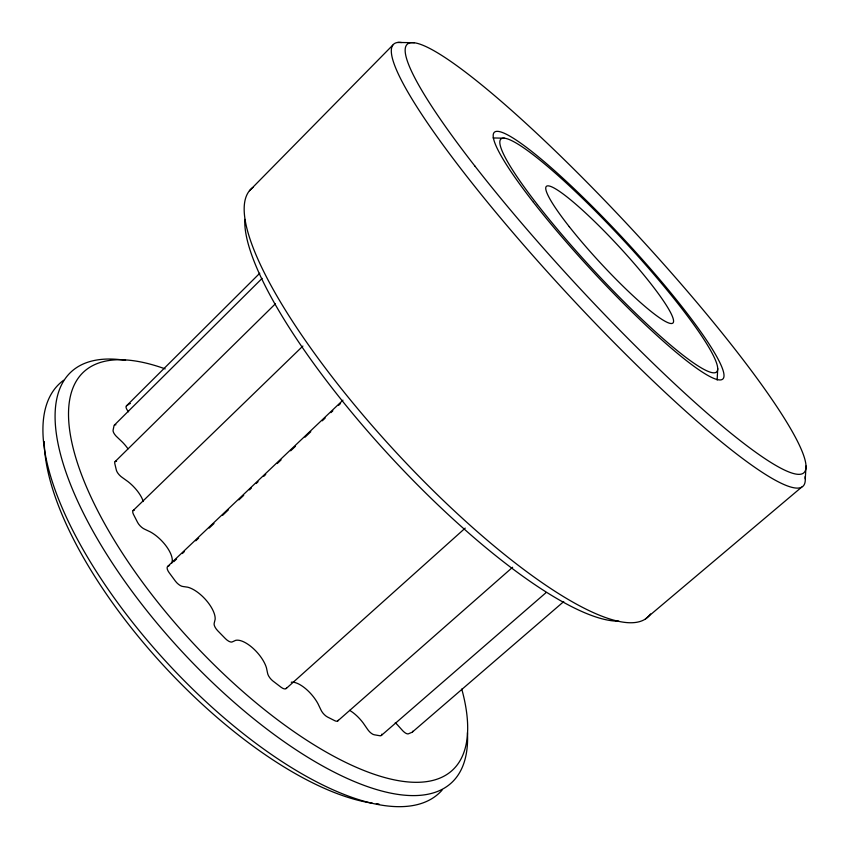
<?xml version="1.0" encoding="UTF-8"?>
<svg xmlns="http://www.w3.org/2000/svg" width="849" height="849" viewBox="0 0 849 849"><rect width="100%" height="100%" fill="white"/><g stroke="black" fill="none" stroke-linecap="round" stroke-linejoin="round"><path stroke-width="1.27" d="M717.14 380.065L717.723 368.54M805.255 478.857L806.051 466.005M249.457 190.728L392.747 45.167M128.581 411.818A7.047 2.664 44.3 0 1 126.437 405.896L259.773 273.229M114.488 425.009L262.118 278.366M115.146 461.58L275.437 303.772M133.091 510.599L302.87 346.074M167.699 566.421L342.943 400.176M173.716 561.709L176.592 558.982M182.344 553.527L184.265 551.712M195.769 540.802L198.645 538.075M209.183 528.078L213.98 523.525M222.608 515.343L228.349 509.888M238.898 499.891L243.695 495.349M249.436 489.894L251.357 488.079M256.154 483.527L258.064 481.712M263.816 476.257L265.737 474.442M277.241 463.533L281.072 459.903M290.655 450.808L295.452 446.266M305.035 437.171L310.787 431.716M322.28 420.807L325.156 418.079M330.908 412.635L332.829 410.81M338.581 405.355L340.491 403.54M286.24 688.497L465.22 528.11M337.69 720.981L512.626 567.259M381.328 735.467L546.151 592.538M412.444 731.997L563.747 601.57M645.399 618.995L801.668 487.135M126.437 405.896L129.589 403.731A7.015 2.632 44.3 0 1 130.438 403.551M169.598 565.434L168.113 566.177A7.79 3.311 46.2 0 0 169.047 572.534L175.435 581.172A7.8 3.322 46.3 0 0 183.161 586.532L187.682 587.19A23.899 10.252 46.8 0 1 206.413 600.53A23.899 10.252 46.8 0 1 215.137 619.356L214.256 622.986A7.821 3.354 47.3 0 0 217.705 630.743L225.494 638.713A7.821 3.343 47.5 0 0 232.594 641.759L235.64 640.358A23.846 10.188 48 0 1 252.864 648.127A23.846 10.188 48 0 1 266.459 667.866L267.52 672.917A7.768 3.29 48.5 0 0 272.985 681.057L281.115 687.276A7.758 3.279 48.7 0 0 286.675 687.605M397.778 42.45L414.386 42.726M493.099 137.931L504.614 138.228M650.546 613.933A291.844 72.738 47.2 0 1 398.722 455.181A291.844 72.738 47.2 0 1 252.97 187.427M618.825 621.15A282.101 71.613 47.2 0 1 392.907 459.277A282.101 71.613 47.2 0 1 244.82 219.382M805.085 476.703A301.236 42.047 47.2 0 1 570.008 296.577A301.236 42.047 47.2 0 1 401.545 42.535M461.75 689.048A271.383 104.066 47.2 0 1 335.281 757.085A271.383 104.066 47.2 0 1 87.734 489.82A271.383 104.066 47.2 0 1 165.194 368.88M467.449 732.666A279.958 108.683 47.2 0 1 179.479 648.869A279.958 108.683 47.2 0 1 125.578 360.358M442.096 790.122A279.204 110.858 47.2 0 1 167.317 663.005A279.204 110.858 47.2 0 1 63.579 380.288M378.941 804.003A269.918 108.29 47.2 0 1 376.33 803.727M372.329 803.196A269.918 108.29 47.2 0 1 159.994 661.668A269.918 108.29 47.2 0 1 44.254 441.544M171.647 563.333A23.687 10.029 45.7 0 0 150.358 531.909L144.956 529.341A7.705 3.226 45.3 0 1 137.612 522.464L133.431 514.314A7.683 3.194 45.2 0 1 134.439 510.069M143.269 501.536A23.241 9.572 44.8 0 0 128.04 481.648L122.447 477.626A7.524 3.056 44.6 0 1 116.366 470.197L114.785 463.533A7.492 3.025 44.5 0 1 116.557 461.219M381.817 734.141A7.408 2.95 50 0 1 379.981 735.765L374.154 734.756A7.439 2.982 50 0 1 367.214 728.813L363.202 723.008A23.008 9.36 49.8 0 0 349.618 710.348M395.263 722.711A22.318 8.745 50.2 0 1 397.321 724.728L401.98 729.907A7.206 2.78 50.1 0 0 408.38 733.833L412.126 732.231A7.163 2.749 50.1 0 0 412.773 731.201M291.249 682.214A23.539 9.87 49.1 0 1 292.024 682.15M292.863 682.171A23.539 9.87 49.1 0 1 317.972 703.704L320.742 709.499A7.641 3.163 49.4 0 0 327.406 716.97L334.803 720.716A7.62 3.141 49.5 0 0 338.22 720.249M127.997 448.845A22.605 8.989 44.3 0 0 122.436 442.159L117.311 437.288A7.301 2.855 44.3 0 1 113.076 430.241L114.031 425.699A7.27 2.823 44.3 0 1 115.899 424.787M533.427 202.274A168.134 22.392 47.2 0 0 722.043 379.535A168.134 22.392 47.2 0 0 570.348 185.114A168.134 22.392 47.2 0 0 533.427 202.274M474.931 166.117A291.992 39.224 47.2 0 0 802.602 473.615A291.992 39.224 47.2 0 0 539.189 135.628A291.992 39.224 47.2 0 0 474.931 166.117M537.385 204.567A158.721 21.129 47.2 0 0 715.749 372.488A158.721 21.129 47.2 0 0 573.181 189.423A158.721 21.129 47.2 0 0 537.385 204.567M569.244 226.651A93.135 12.374 47.2 0 0 672.758 323.151A93.135 12.374 47.2 0 0 586.946 214.235A93.135 12.374 47.2 0 0 569.244 226.651"/></g></svg>
